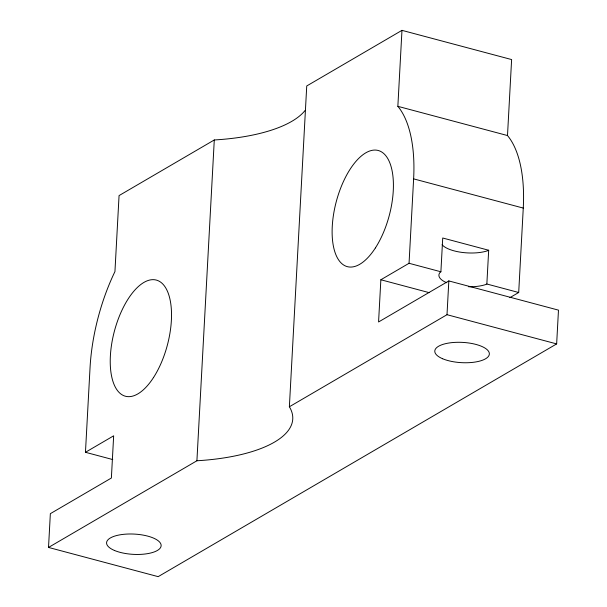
<?xml version="1.0" encoding="UTF-8"?>
<svg xmlns="http://www.w3.org/2000/svg" width="607" height="607" viewBox="0 0 607 607"><rect width="100%" height="100%" fill="white"/><g stroke="black" fill="none" stroke-linecap="round" stroke-linejoin="round"><path stroke-width="0.91" d="M468.596 286.777A27.315 10.144 3.1 0 0 485.289 284.691L486.852 284.015L488.681 250.251L442.723 238.005L440.894 271.777L409.05 263.286L380.855 279.759L378.571 321.968L448.831 280.927L558.478 310.139L556.649 343.911L158.169 576.65L48.522 547.438L50.351 513.666L111.377 478.028L113.661 435.818L85.458 452.291L90.033 367.872A123.502 56.292 -75.1 0 1 114.943 271.572L119.063 195.591L214.286 139.967A132.03 49.03 3.1 0 0 305.033 110.52M48.522 547.438L196.911 460.766L214.286 139.967M196.911 460.766A132.03 49.03 3.1 0 0 289.372 406.766L306.74 85.966L401.971 30.35L511.618 59.562L507.498 135.543A123.502 56.292 -75.1 0 1 523.264 208.08L518.697 292.498L509.834 297.68M409.05 263.286L413.625 178.868A123.502 56.292 -75.1 0 0 397.858 106.331L401.971 30.35M289.372 406.766L447.002 314.699L448.831 280.927M440.894 271.777L439.9 272.596A27.315 10.144 3.1 0 0 446.706 282.748M488.681 250.251L487.118 250.919A27.315 10.144 3.1 0 1 442.093 244.735M397.858 106.331L507.498 135.543M413.625 178.868L523.264 208.08M486.852 284.015L518.697 292.498M380.855 279.759L429.278 292.665M447.002 314.699L556.649 343.911M85.458 452.291L112.75 459.56M153.525 377.508A60.101 27.391 -75.1 0 0 158.753 281.003A60.101 27.391 -75.1 0 0 110.375 355.99A60.101 27.391 -75.1 0 0 153.525 377.508M375.414 247.914A60.101 27.391 -75.1 0 0 380.642 151.409A60.101 27.391 -75.1 0 0 332.264 226.388A60.101 27.391 -75.1 0 0 375.414 247.914M442.594 358.729A27.315 10.144 3.1 0 0 488.354 356.476A27.315 10.144 3.1 0 0 455.265 342.371A27.315 10.144 3.1 0 0 442.594 358.729M114.382 550.428A27.315 10.144 3.1 0 0 160.142 548.174A27.315 10.144 3.1 0 0 127.045 534.069A27.315 10.144 3.1 0 0 114.382 550.428"/></g></svg>
